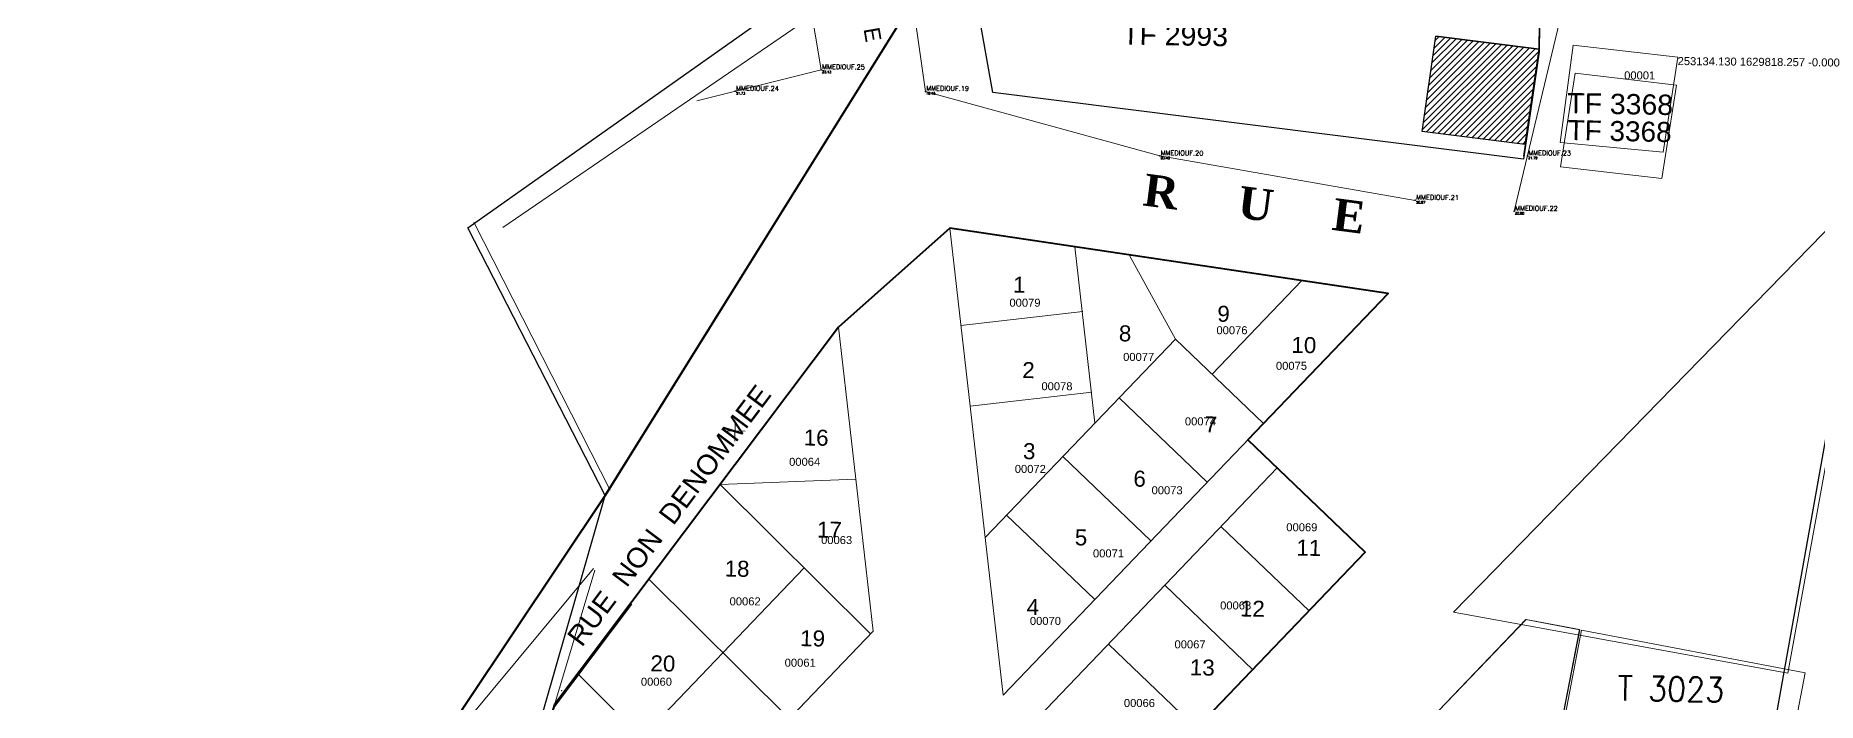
# Model space of a CAD drawing. Header units: metres. Extents: x 251686 to 255059, y 1627526 to 1631912.
# Drawn here: x 252928.9 to 253151.6, y 1629737.6 to 1629820.9 of the extents above; entities that cross this region are included whole.
import ezdxf
from ezdxf.enums import TextEntityAlignment as Align

# ---------------------------------------------------------------- set-up
doc = ezdxf.new("R2010")
doc.units = ezdxf.units.M
doc.header["$MEASUREMENT"] = 0
for name, color, linetype in [('A_revoir_niveau_0', 7, 'Continuous'), ('limites_parcelles', 7, 'Continuous'), ('limites_sections', 7, 'Continuous'), ('limites_tf', 7, 'Continuous'), ('numero_lot', 7, 'Continuous'), ('numero_parcelle', 7, 'Continuous'), ('toponymie', 7, 'Continuous')]:
    doc.layers.add(name, color=color, linetype=linetype)
for name, color, linetype, lineweight in [('Div_Cont', 7, 'Continuous', 0), ('lotissement', 7, 'Continuous', 0), ('Nom_rues', 7, 'Continuous', 0), ('Numero_TF', 7, 'Continuous', 0), ('TF EN HATT', 5, 'Continuous', 13), ('TITRE FONCIER', 7, 'Continuous', 0), ('TopoAlt', 3, 'Continuous', 0), ('TopoMat', 4, 'Continuous', 0)]:
    doc.layers.add(name, color=color, linetype=linetype, lineweight=lineweight)
doc.styles.get("Standard").update_dxf_attribs({"font": 'txt.shx'})
doc.styles.add('Style-Arial', font='arial.ttf')
doc.styles.add('Style-Bodoni MT', font='BOD_R.TTF')
doc.styles.add('Style-FANCY', font='times.ttf')
doc.styles.add('Style-STANDARD', font='STANDARD.shx')
doc.styles.add('Style-txt', font='txt.shx')
doc.linetypes.add('LIMITE2', pattern='A,0.00635,-0.00254,["„",Style-STANDARD,S=0.00254,R=0,X=-0.00254,Y=0],-0.00254,0.0254', length=0.03683)

# ---------------------------------------------------------------- blocks, each defined once
blk = doc.blocks.new('TCPOINT_159')
at = {"color": 0}
blk.add_point((0, 0), dxfattribs=at)
at = {"layer": 'TopoAlt'}
blk.add_attdef('ALT', text='', height=0.00762, dxfattribs=at).set_placement((0.00254, -0.00254), align=Align.TOP_LEFT)
at = {"layer": 'TopoMat'}
blk.add_attdef('MAT', (0.00254, 0.00254), '', height=0.01524, dxfattribs=at)

msp = doc.modelspace()

# ---------------------------------------------------------------- hatches: boundary and pattern name
at = {"layer": 'A_revoir_niveau_0'}
h = msp.add_hatch(dxfattribs=at)
h.set_pattern_fill('BAT_NORM', color=256, style=0, pattern_type=2)
h.set_pattern_definition([(45, (0, 0), (-0.39774756442, 0.39774756442), [])])
h.paths.add_polyline_path([(253103.906, 1629820.859), (253116.81, 1629819.24), (253115.091, 1629807.344), (253102.187, 1629808.963)])

# ---------------------------------------------------------------- linework, layer by layer
at = {"layer": 'A_revoir_niveau_0', "color": 7, "linetype": 'Continuous', "lineweight": 0, "ltscale": 39.364261}
for p, q in [((253123.7119, 1629840.9313), (253113.697263, 1629798.985062)), ((253036.903717, 1629836.613409), (253040.116472, 1629813.965751)), ((253027.102934, 1629816.655229), (253024.60922, 1629831.318071)), ((253011.551205, 1629812.77372), (253027.102934, 1629816.655229)), ((253069.404962, 1629805.894779), (253040.116472, 1629813.965751)), ((253101.342766, 1629800.351738), (253069.404962, 1629805.894779))]:
    msp.add_line(p, q, dxfattribs=at)
at = {"layer": 'A_revoir_niveau_0'}
for p, q in [((253116.81, 1629819.24), (253117.087638, 1629839.292431)), ((253102.187, 1629808.963), (253103.906, 1629820.859)), ((253116.81, 1629819.24), (253103.906, 1629820.859)), ((253116.81, 1629819.24), (253114.875598, 1629805.853354)), ((253115.091, 1629807.344), (253116.81, 1629819.24)), ((253115.091, 1629807.344), (253102.187, 1629808.963))]:
    msp.add_line(p, q, dxfattribs=at)
at = {"layer": 'A_revoir_niveau_0', "color": 7, "linetype": 'Continuous', "lineweight": 13}
msp.add_line((252998.625878, 1629754.335328), (252982.822189, 1629735.332129), dxfattribs=at)
at = {"layer": 'A_revoir_niveau_0', "color": 1, "lineweight": 30, "flags": 128}
msp.add_lwpolyline([(253043.625306, 1629841.435979), (253052.295306, 1629846.940979), (253117.082944, 1629838.95341), (253116.805306, 1629818.900979), (253114.870904, 1629805.514333), (253048.555504, 1629813.834593), (253043.625306, 1629841.435979)], dxfattribs=at)
at = {"layer": 'A_revoir_niveau_0', "flags": 128}
msp.add_lwpolyline([(253103.906, 1629820.859), (253116.81, 1629819.24), (253115.091, 1629807.344), (253102.187, 1629808.963), (253103.906, 1629820.859)], dxfattribs=at)
at = {"layer": 'Div_Cont', "color": 7, "linetype": 'Continuous', "lineweight": 13}
msp.add_point((252994.679096, 1629739.110066), dxfattribs=at)
msp.add_point((252994.679096, 1629739.110066), dxfattribs=at)
msp.add_point((252994.679096, 1629739.110066), dxfattribs=at)
msp.add_point((252994.679096, 1629739.110066), dxfattribs=at)
at = {"layer": 'limites_parcelles', "color": 7, "linetype": 'Continuous', "lineweight": 0}
for p, q in [((253119.456516, 1629807.599792), (253121.070849, 1629819.742656)), ((253121.070849, 1629819.742656), (253134.130457, 1629818.257308)), ((253134.130457, 1629818.257308), (253132.337286, 1629806.362114)), ((253132.337286, 1629806.362114), (253119.456516, 1629807.599792)), ((253000.726471, 1629764.134673), (252983.669766, 1629797.630853)), ((253043.178143, 1629796.865201), (253097.939121, 1629788.717651)), ((253049.855273, 1629738.543682), (253043.178143, 1629796.865201)), ((253058.786456, 1629794.540889), (253061.309314, 1629772.517566)), ((253065.587223, 1629793.528298), (253071.358841, 1629783.012258)), ((253097.939121, 1629788.717651), (253049.855273, 1629738.543682)), ((253087.162228, 1629790.32077), (253075.949589, 1629778.620818)), ((253059.782158, 1629786.477659), (253044.565415, 1629784.73562)), ((252996.717007, 1629741.257047), (253029.24514, 1629784.517574)), ((253029.24514, 1629784.517574), (253033.593723, 1629746.539341)), ((253071.364955, 1629783.014192), (253047.602473, 1629758.219068)), ((253071.364955, 1629783.014192), (253082.36826, 1629772.469099)), ((253060.938634, 1629776.384403), (253045.721892, 1629774.642365)), ((253064.334553, 1629775.679035), (253075.337817, 1629765.133902)), ((253057.305149, 1629768.343821), (253068.308453, 1629757.798687)), ((253084.084545, 1629766.92455), (253050.605729, 1629731.978467)), ((253084.084545, 1629766.92455), (253095.089941, 1629756.38242)), ((253014.4634, 1629764.858251), (253031.414352, 1629765.528546)), ((253033.264587, 1629746.196538), (253014.4634, 1629764.858251)), ((253050.275746, 1629761.008607), (253061.279051, 1629750.463513)), ((253077.056146, 1629759.587277), (253088.061503, 1629749.045189)), ((253095.089941, 1629756.38242), (253052.863643, 1629712.305032)), ((253024.970756, 1629754.428486), (253004.674244, 1629733.244389)), ((253023.112712, 1629735.599971), (253005.562114, 1629753.020572)), ((253070.026725, 1629752.251063), (253081.033105, 1629741.707956)), ((253033.593723, 1629746.539341), (252989.380399, 1629700.393101)), ((253062.998327, 1629744.913831), (253074.004666, 1629734.370685)), ((253012.968075, 1629725.012441), (252996.668105, 1629741.191848))]:
    msp.add_line(p, q, dxfattribs=at)
at = {"layer": 'limites_parcelles', "color": 7, "lineweight": 0, "flags": 128}
for points in [[(253115.215119, 1629747.984699), (253121.879583, 1629746.730604), (253114.155025, 1629706.93021), (253079.48099, 1629699.760176), (253081.363502, 1629712.754501), (253115.215119, 1629747.984699)], [(253114.166448, 1629706.949814), (253121.90028, 1629746.699239), (253115.175396, 1629747.98487), (253081.465821, 1629712.742039), (253079.501864, 1629699.738969), (253114.166448, 1629706.949814)]]:
    msp.add_lwpolyline(points, close=True, dxfattribs=at)
at = {"layer": 'limites_parcelles', "color": 7, "linetype": 'Continuous', "lineweight": 0, "flags": 128}
msp.add_lwpolyline([(253115.175396, 1629747.98487), (253121.90028, 1629746.699239), (253114.166448, 1629706.949814), (253079.501864, 1629699.738969), (253081.465821, 1629712.742039), (253115.175396, 1629747.98487)], dxfattribs=at)
at = {"layer": 'limites_parcelles', "color": 7, "linetype": 'LIMITE2', "lineweight": 0}
msp.add_lwpolyline([(253122.102919, 1629746.665227), (253150.04577, 1629741.331794), (253148.010208, 1629730.636641), (253120.067357, 1629735.970073), (253122.102919, 1629746.665227)], dxfattribs=at)
at = {"layer": 'limites_parcelles', "color": 7, "lineweight": 0}
for points in [[(253119.456516, 1629807.599792), (253132.337286, 1629806.362114), (253134.130457, 1629818.257308), (253121.070849, 1629819.742656)], [(253120.067357, 1629735.970073), (253148.010208, 1629730.636641), (253150.04577, 1629741.331794), (253122.102919, 1629746.665227)]]:
    msp.add_3dface(points, dxfattribs=at)
at = {"layer": 'limites_parcelles', "color": 7, "linetype": 'Continuous', "lineweight": 0}
msp.add_3dface([(253159.188066, 1629803.258153), (253147.895186, 1629741.28809), (253106.112617, 1629748.907605)], dxfattribs=at)
at = {"layer": 'limites_sections', "color": 112, "linetype": 'Continuous', "lineweight": 40, "flags": 128}
msp.add_lwpolyline([(252399.356616, 1629947.880348), (252399.972203, 1630065.215659), (252450.61003, 1630145.344805), (252785.968318, 1629991.31478), (253052.295758, 1629847.292297), (253000.111276, 1629763.48946), (252919.318325, 1629642.675214), (252916.992415, 1629556.866458), (252794.477866, 1629392.616183), (252770.730849, 1629406.43238), (252527.008235, 1629543.961569), (252247.281979, 1629705.6787), (252399.356616, 1629947.880348)], close=True, dxfattribs=at)
msp.add_lwpolyline([(253348.989473, 1629069.997092), (252794.477866, 1629392.616183), (252916.992415, 1629556.866458), (252919.318325, 1629642.675214), (253000.111276, 1629763.48946), (253052.3, 1629847.28), (253052.3, 1629847.28), (253140.065621, 1629837.233099), (253140.065621, 1629837.233099), (253235.595435, 1629794.865847), (253239.849412, 1629709.108544), (253258.480288, 1629694.077819), (253239.423108, 1629594.892945), (253296.433833, 1629591.041829), (253325.488232, 1629598.583625)], dxfattribs=at)
at = {"layer": 'limites_tf', "color": 7, "linetype": 'Continuous', "lineweight": 13}
msp.add_line((252993.654123, 1629736.922955), (253003.418337, 1629749.897413), dxfattribs=at)
at = {"layer": 'limites_tf', "color": 5, "linetype": 'Continuous', "lineweight": 30, "flags": 128}
msp.add_lwpolyline([(253162.641312, 1629826.762304), (253106.856834, 1629514.553321), (253047.725076, 1629526.826704), (252943.769928, 1629595.245062), (252948.574069, 1629643.758695), (252984.06534, 1629707.609216), (253000.111276, 1629763.48946), (252982.939897, 1629796.926998), (253050.460664, 1629844.666322), (253100.19733, 1629840.39528), (253139.199139, 1629837.064898), (253162.641312, 1629826.762304)], close=True, dxfattribs=at)
at = {"layer": 'limites_tf', "color": 5, "linetype": 'Continuous', "lineweight": 40, "flags": 128}
msp.add_lwpolyline([(252993.787793, 1629737.374438), (252985.250624, 1629708.909224), (253000.699052, 1629676.966808), (252965.551989, 1629640.285736), (252989.759528, 1629617.092367), (253053.816197, 1629572.628259), (253061.676564, 1629573.527917), (253050.29915, 1629672.973706), (253042.438783, 1629672.074048), (253039.140494, 1629698.002737), (253095.089941, 1629756.38242), (253080.417442, 1629770.437182), (253097.939121, 1629788.717651), (253043.178143, 1629796.865201), (253029.24514, 1629784.517574), (252993.790977, 1629737.385024), (252993.787793, 1629737.374438)], close=True, dxfattribs=at)
at = {"layer": 'limites_tf', "color": 7, "linetype": 'Continuous', "lineweight": 13, "flags": 128}
msp.add_lwpolyline([(252985.248978, 1629708.906759), (252993.654123, 1629736.922955), (252998.827266, 1629754.148838)], dxfattribs=at)
at = {"layer": 'lotissement', "color": 5, "linetype": 'Continuous', "lineweight": 13}
for p, q in [((253016.31566, 1629770.276676), (253016.356874, 1629772.821424)), ((253015.062893, 1629771.569674), (253017.601504, 1629771.527527))]:
    msp.add_line(p, q, dxfattribs=at)
msp.add_point((252994.453945, 1629739.560855), dxfattribs=at)
msp.add_point((252994.453945, 1629739.560855), dxfattribs=at)
at = {"layer": 'TF EN HATT', "linetype": 'Continuous', "ltscale": 39.364261}
for p, q in [((252987.31538, 1629796.969571, -22.109732), (253055.545981, 1629843.667121, -22.109732)), ((253119.503059, 1629804.547918, -22.109732), (253121.307525, 1629816.241037, -22.109732)), ((253121.307525, 1629816.241037, -22.109732), (253133.967395, 1629814.756392, -22.109732)), ((253133.967395, 1629814.756392, -22.109732), (253132.162929, 1629803.063274, -22.109732)), ((253132.162929, 1629803.063274, -22.109732), (253119.503059, 1629804.547918, -22.109732))]:
    msp.add_line(p, q, dxfattribs=at)

# ---------------------------------------------------------------- block references
at = {"layer": 'toponymie', "ltscale": 39.364261, "xscale": 39.364261, "yscale": 39.364261, "zscale": 39.364261, "rotation": 359.3981}
for p, values in [((253027.104975, 1629816.659207, 0.311954), {'MAT': 'MMEDIOUF.25', 'ALT': '22.43'}), ((253016.359793, 1629813.977349, -0.379944), {'MAT': 'MMEDIOUF.24', 'ALT': '21.73'}), ((253040.118513, 1629813.969729, -2.660607), {'MAT': 'MMEDIOUF.19', 'ALT': '19.45'}), ((253069.407003, 1629805.898757, -1.712747), {'MAT': 'MMEDIOUF.20', 'ALT': '20.40'}), ((253115.349784, 1629805.902059, -0.321952), {'MAT': 'MMEDIOUF.23', 'ALT': '21.79'}), ((253101.344808, 1629800.355716, -1.239817), {'MAT': 'MMEDIOUF.21', 'ALT': '20.87'}), ((253113.699305, 1629798.98904, -1.21782), {'MAT': 'MMEDIOUF.22', 'ALT': '20.90'})]:
    msp.add_blockref('TCPOINT_159', p, dxfattribs=at).add_auto_attribs(values)

# ---------------------------------------------------------------- texts
at = {"layer": 'Nom_rues', "color": 7, "linetype": 'Continuous', "lineweight": 0, "style": 'Style-Arial'}
msp.add_text('RUE  NON  DENOMMEE', height=2.5, rotation=53.035904, dxfattribs=at).set_placement((252997.184183, 1629744.422184))
at = {"layer": 'numero_lot', "color": 7, "linetype": 'Continuous', "lineweight": 0, "char_height": 2, "attachment_point": 1, "rotation": 359.00277437, "line_spacing_factor": 0.6, "style": 'Style-FANCY'}
for s, insert in [('\\fArial|b0|i0|c00|p39;1', (253051.098963, 1629790.837717)), ('\\fArial|b0|i0|c00|p39;9', (253076.622483, 1629787.195606)), ('\\fArial|b0|i0|c00|p39;8', (253064.31888, 1629784.744401)), ('\\fArial|b0|i0|c00|p39;10', (253085.882862, 1629783.303093)), ('\\fArial|b0|i0|c00|p39;2', (253052.245362, 1629780.156268)), ('\\fArial|b0|i0|c00|p39;7', (253075.048502, 1629773.362664)), ('\\fArial|b0|i0|c00|p39;16', (253024.930732, 1629771.734284)), ('\\fArial|b0|i0|c00|p39;3', (253052.336285, 1629770.026672)), ('\\fArial|b0|i0|c00|p39;6', (253066.135781, 1629766.588671)), ('\\fArial|b0|i0|c00|p39;17', (253026.596185, 1629760.230877)), ('\\fArial|b0|i0|c00|p39;5', (253058.811694, 1629759.253505)), ('\\fArial|b0|i0|c00|p39;11', (253086.508781, 1629757.971683)), ('\\fArial|b0|i0|c00|p39;18', (253015.050207, 1629755.36124)), ('\\fArial|b0|i0|c00|p39;4', (253052.795687, 1629750.562409)), ('\\fArial|b0|i0|c00|p39;12', (253079.446323, 1629750.364723)), ('\\fArial|b0|i0|c00|p39;19', (253024.494252, 1629746.658122)), ('\\fArial|b0|i0|c00|p39;20', (253005.782071, 1629743.514665)), ('\\fArial|b0|i0|c00|p39;13', (253073.187875, 1629743.011048))]:
    msp.add_mtext(s, dxfattribs=dict(at, insert=insert))
at = {"layer": 'numero_parcelle', "color": 5, "char_height": 1, "attachment_point": 1, "rotation": 0.00280749, "line_spacing_factor": 0.6, "style": 'Style-txt'}
for s, insert in [('\\fArial|b0|i0|c00|p39;00001', (253127.439837, 1629816.466284)), ('\\fArial|b0|i0|c00|p39;00079', (253050.62216, 1629788.06494)), ('\\fArial|b0|i0|c00|p39;00076', (253076.488717, 1629784.621997)), ('\\fArial|b0|i0|c00|p39;00077', (253064.832114, 1629781.290117)), ('\\fArial|b0|i0|c00|p39;00075', (253083.926739, 1629780.179491)), ('\\fArial|b0|i0|c00|p39;00078', (253054.61871, 1629777.625049)), ('\\fArial|b0|i0|c00|p39;00074', (253072.548879, 1629773.236404)), ('\\fArial|b0|i0|c00|p39;00064', (253023.087897, 1629768.183802)), ('\\fArial|b0|i0|c00|p39;00072', (253051.288252, 1629767.296221)), ('\\fArial|b0|i0|c00|p39;00073', (253068.384602, 1629764.630717)), ('\\fArial|b0|i0|c00|p39;00069', (253085.222673, 1629760.004617)), ('\\fArial|b0|i0|c00|p39;00063', (253027.084446, 1629758.410287)), ('\\fArial|b0|i0|c00|p39;00071', (253061.057595, 1629756.745268)), ('\\fArial|b0|i0|c00|p39;00062', (253015.649874, 1629750.746963)), ('\\fArial|b0|i0|c00|p39;00070', (253053.175511, 1629748.304505)), ('\\fArial|b0|i0|c00|p39;00068', (253076.951568, 1629750.238379)), ('\\fArial|b0|i0|c00|p39;00067', (253071.251175, 1629745.377778)), ('\\fArial|b0|i0|c00|p39;00061', (253022.53282, 1629743.083639)), ('\\fArial|b0|i0|c00|p39;00060', (253004.564207, 1629740.708258)), ('\\fArial|b0|i0|c00|p39;00066', (253064.923305, 1629738.047642))]:
    msp.add_mtext(s, dxfattribs=dict(at, insert=insert))
at = {"layer": 'numero_tf', "color": 4, "linetype": 'Continuous', "lineweight": 0, "style": 'Style-STANDARD'}
msp.add_text('T 3023', height=3.048, rotation=359.0028, dxfattribs=at).set_placement((253126.596869, 1629737.894008))
at = {"layer": 'TF EN HATT', "linetype": 'Continuous', "style": 'Style-Arial'}
msp.add_text('TF 3368', height=2.499631, rotation=358.80284, dxfattribs=at).set_placement((253120.405292, 1629810.394478, -22.109732), align=Align.TOP_LEFT)
at = {"layer": 'TITRE FONCIER', "color": 2, "linetype": 'Continuous', "lineweight": 0, "style": 'Style-Arial'}
for s, p in [('TF 2993', (253064.742499, 1629822.368491)), ('TF 3368', (253120.364876, 1629813.776879))]:
    msp.add_text(s, height=2.54, rotation=359.0028, dxfattribs=at).set_placement(p, align=Align.TOP_LEFT)
at = {"layer": 'toponymie', "color": 7, "linetype": 'Continuous', "lineweight": 0, "style": 'Style-Bodoni MT'}
msp.add_text('RUE', height=1.999704, rotation=279.65196, dxfattribs=at).set_placement((253031.736662, 1629825.579059))
at = {"layer": 'toponymie', "color": 1, "linetype": 'Continuous', "lineweight": 13, "style": 'Style-Arial'}
msp.add_text('253134.130 1629818.257 -0.000', height=1, rotation=359.4681, dxfattribs=at).set_placement((253134.130457, 1629818.257308), align=Align.TOP_LEFT)
at = {"layer": 'toponymie', "insert": (253067.683808, 1629803.69871), "char_height": 4, "width": 64.543483, "attachment_point": 1, "rotation": 352.63054208}
msp.add_mtext('\\fTimes New Roman|b1|i0|c00|p23;R     U     E', dxfattribs=at)

doc.saveas('drawing.dxf')
